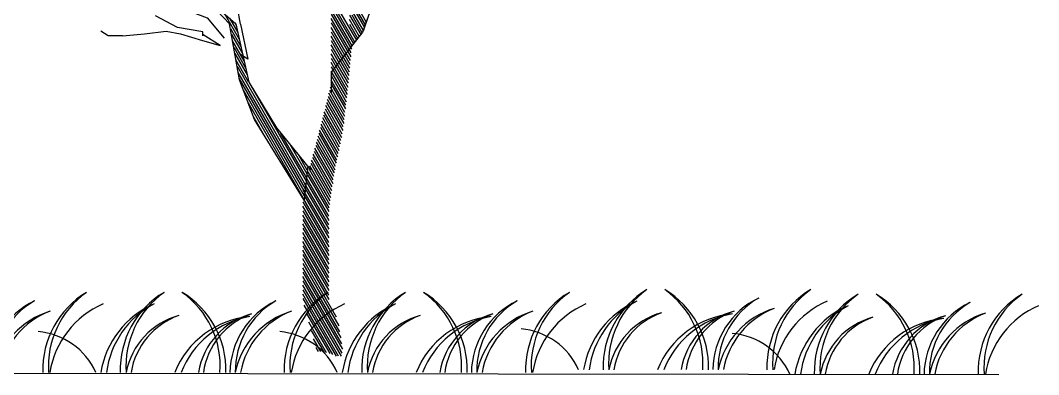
# Model space of a CAD drawing. Header units: millimetres. Extents: x 3633 to 4629, y 3430 to 3787.
# Drawn here: x 4612.51 to 4626.65, y 3463.25 to 3468.18 of the extents above; entities that cross this region are included whole.
import ezdxf

# ---------------------------------------------------------------- set-up
doc = ezdxf.new("R2010")
doc.units = ezdxf.units.MM

# ---------------------------------------------------------------- blocks, each defined once
blk = doc.blocks.new('z_3')
at = {"color": 0}
for p, q in [((-846.15, 2480), (-334.15, 1594.5)), ((-364.65, 1158.7), (-124.55, 743.25))]:
    blk.add_line(p, q, dxfattribs=at)
for points in [[(1034.15, 7171.95), (1034.15, 6432.5), (769.9, 5693.05), (611.1, 5007.05), (611.1, 4267.6), (480.25, 3792.45), (189.3, 2974.25), (-101.65, 2604.55), (-101.65, 2419.05)], [(-941.45, 3050.45), (-996.1, 3363), (-1063.45, 3596.8), (-1119.35, 3977.95), (-1242.55, 4334.95), (-1421.7, 4524.25), (-1477.6, 4570), (-1543.7, 4603.05), (-1550.05, 4599.2), (-1618.65, 4686.9)], [(542.5, 4013.5), (194.35, 2984.4)], [(-811.85, 2164.95), (-951.6, 2534.65), (-1041.85, 3054.3), (-1326.4, 3354.1), (-983.4, 3054.3)], [(-101.65, 3304.55), (132.1, 2900.55)], [(-1536.05, 3237.25), (-1453.45, 3185.15), (-1250.2, 3108.9), (-1092.65, 2920.9)], [(118.15, 2884.05), (-101.65, 3263.9)], [(-101.65, 3223.25), (105.45, 2866.25)], [(214.7, 3042.85), (116.85, 3211.85)], [(127.05, 3234.7), (223.6, 3068.25)], [(-1290.85, 2941.2), (-1290.85, 2979.35), (-1523.35, 3017.45), (-1727.9, 3125.45)], [(-951.6, 2906.9), (-1090.1, 3147.05)], [(91.45, 2849.75), (-101.65, 3182.6)], [(-101.65, 3141.95), (85.1, 2819.25)], [(67.3, 3134.35), (172.75, 2952.65)], [(185.5, 2970.45), (91.45, 3134.35)], [(196.9, 2992.05), (95.25, 3167.35)], [(106.7, 3190.25), (205.8, 3017.45)], [(-1043.1, 3106.4), (-965.6, 2972.95)], [(-979.55, 3037.75), (-994.8, 3064.45)], [(-983.4, 3054.3), (-865.25, 2513.05), (-608.6, 2090), (-292.25, 1698.65)], [(-941.45, 3050.45), (-874.1, 2726.5), (-941.45, 2769.7)], [(82.55, 2783.65), (-101.65, 3101.3)], [(-101.65, 3060.65), (78.75, 2748.1)], [(76.2, 2713.8), (-101.65, 3020)], [(66.05, 3096.2), (158.8, 2936.15)], [(144.8, 2918.35), (71.15, 3046.65)], [(-2035.35, 2941.2), (-2166.25, 2941.2), (-2234.85, 2985.65)], [(-2035.35, 2941.2), (-1829.55, 2960.25), (-1630.1, 2985.65), (-1497.95, 2960.25), (-1292.1, 2898), (-1129.5, 2853.55)], [(-1129.5, 2853.55), (-1287.05, 2951.4)], [(-1034.2, 3011.1), (-937.65, 2842.1)], [(-1024.05, 2952.65), (-922.4, 2777.3)], [(-101.65, 2979.35), (72.4, 2678.2)], [(69.85, 2642.65), (-101.65, 2938.65)], [(-908.45, 2711.25), (-1013.9, 2894.2)], [(-1003.7, 2835.75), (-894.45, 2646.45)], [(-101.65, 2898), (66.05, 2608.35)], [(63.5, 2572.75), (-101.65, 2857.35)], [(-993.55, 2777.3), (-880.45, 2580.4)], [(-101.65, 2816.7), (59.7, 2537.2)], [(57.15, 2502.9), (-101.65, 2776.05)], [(-101.65, 2735.4), (53.35, 2467.3)], [(-866.5, 2515.6), (-983.4, 2718.85)], [(-973.2, 2660.45), (-337.95, 1558.9)], [(50.8, 2433), (-101.65, 2694.75)], [(-101.65, 2654.1), (47, 2398.7)], [(-340.5, 1524.6), (-963.05, 2602)], [(41.9, 2365.7), (-101.65, 2613.4)], [(-101.65, 2572.75), (38.1, 2331.35)], [(-952.9, 2543.55), (-344.3, 1490.3)], [(25.4, 2231), (-109.3, 2464.75)], [(-102.95, 2494), (30.45, 2265.3)], [(34.3, 2298.35), (-101.65, 2532.1)], [(-348.15, 1456), (-914.8, 2436.8)], [(-130.9, 2379.65), (13.95, 2130.65)], [(17.75, 2163.65), (-123.25, 2408.85)], [(-116.9, 2436.8), (21.6, 2197.95)], [(-870.3, 2319.95), (-351.95, 1421.7)], [(-158.85, 2266.6), (-5.1, 2001.05)], [(0, 2031.55), (-152.5, 2294.55)], [(-144.85, 2323.75), (5.05, 2063.3)], [(8.9, 2097.6), (-137.25, 2351.7)], [(-696.25, 1976.9), (-825.85, 2203.05)], [(-24.15, 1910.85), (-180.45, 2181.45)], [(-172.8, 2209.4), (-17.8, 1941.35)], [(-11.45, 1970.55), (-166.45, 2238.65)], [(-320.2, 1731.7), (-320.2, 1732.95), (-318.9, 1736.8), (-351.95, 1420.4), (-811.85, 2164.95)], [(-202.05, 2096.35), (-41.95, 1820.65)], [(-35.6, 1851.1), (-194.4, 2124.3)], [(-186.8, 2153.5), (-30.5, 1880.35)], [(-330.35, 1628.8), (-566.65, 2037.9)], [(-230, 1983.25), (-67.35, 1699.95)], [(-61, 1730.45), (-222.35, 2011.2)], [(-216, 2039.15), (-54.65, 1760.9)], [(-48.3, 1790.15), (-208.4, 2068.4)], [(-484.1, 1936.25), (-326.55, 1663.1)], [(-83.85, 1607.2), (-252.85, 1900.65)], [(-245.2, 1927.35), (-78.8, 1640.2)], [(-72.45, 1670.7), (-237.6, 1955.3)], [(-322.7, 1697.4), (-402.75, 1834.6)], [(-275.7, 1818.1), (-97.85, 1509.35)], [(-92.75, 1542.4), (-268.1, 1844.75)], [(-260.45, 1872.7), (-87.7, 1574.15)], [(-306.2, 1707.55), (-116.9, 1379.75)], [(-111.8, 1412.8), (-298.6, 1735.5)], [(-290.95, 1762.2), (-106.75, 1444.55)], [(-101.65, 1477.6), (-283.35, 1790.15)], [(-124.55, 1271.75), (-329.1, 1624.95)], [(-321.45, 1652.9), (-124.55, 1312.45)], [(-120.7, 1348), (-313.85, 1680.9)], [(-124.55, 1109.15), (-359.55, 1515.7)], [(-351.95, 1542.4), (-124.55, 1149.8)], [(-124.55, 1190.45), (-344.3, 1570.35)], [(-336.7, 1598.3), (-124.55, 1231.1)], [(-364.65, 1483.95), (-124.55, 1068.5)], [(-124.55, 1027.85), (-364.65, 1443.3)], [(-364.65, 1402.65), (-124.55, 987.2)], [(-124.55, 946.55), (-364.65, 1362)], [(-364.65, 1321.3), (-124.55, 905.85)], [(-124.55, 865.2), (-364.65, 1280.65)], [(-364.65, 1240), (-124.55, 824.55)], [(-124.55, 783.9), (-364.65, 1199.35)], [(-124.55, 702.6), (-364.65, 1118.05)], [(-364.65, 1077.4), (-124.55, 661.95)], [(-124.55, 621.3), (-364.65, 1036.75)], [(-364.65, 996.1), (-124.55, 580.6)], [(-124.55, 539.95), (-364.65, 955.4)], [(-364.65, 914.75), (-124.55, 499.3)], [(-52.1, 334.15), (-364.65, 874.1)], [(-364.65, 833.45), (-30.5, 255.35)], [(-21.6, 198.2), (-364.65, 792.8)], [(-364.65, 752.15), (-12.7, 142.3)], [(-2.55, 86.4), (-364.65, 711.5)], [(-364.65, 670.85), (2.5, 36.85)], [(0, 0), (-364.65, 630.15)], [(-364.65, 589.5), (-8.9, -25.4)], [(-33.05, -25.4), (-364.65, 548.85)], [(-364.65, 508.2), (-55.9, -25.4)], [(-86.4, -12.7), (-351.95, 445.95)], [(-330.35, 367.2), (-115.65, -2.55)], [(-143.6, 3.8), (-308.75, 289.7)], [(-287.15, 210.9), (-167.7, 6.35)], [(-196.95, 15.25), (-265.55, 133.4)], [(-243.95, 54.65), (-221.1, 15.25)]]:
    blk.add_lwpolyline(points, dxfattribs=at)

msp = doc.modelspace()

# ---------------------------------------------------------------- linework, layer by layer
at = {"color": 0}
msp.add_line((4605.953, 3463.285), (4626.1, 3463.254), dxfattribs=at)
for centre, radius, start, end in [((4621.857, 3463.361), 1.253, 120.9153, 181.7436), ((4621.935, 3463.412), 1.253, 125.1975, 184.082), ((4620.817, 3463.361), 1.253, 358.2564, 59.0847), ((4620.739, 3463.412), 1.253, 355.918, 54.8025), ((4624.133, 3463.361), 1.253, 120.9153, 181.7436), ((4624.211, 3463.412), 1.253, 125.1975, 184.082), ((4613.198, 3463.264), 1.128, 115.7068, 178.9593), ((4613.272, 3463.304), 1.128, 119.989, 180.9593), ((4614.075, 3463.323), 1.253, 120.9153, 181.7436), ((4614.154, 3463.374), 1.253, 125.1975, 184.082), ((4615.152, 3463.323), 1.253, 120.9153, 181.7436), ((4615.231, 3463.374), 1.253, 125.1975, 184.082), ((4614.113, 3463.323), 1.253, 358.2564, 59.0847), ((4614.034, 3463.374), 1.253, 355.918, 54.8025), ((4616.55, 3463.264), 1.128, 115.7068, 178.9593), ((4616.625, 3463.304), 1.128, 119.989, 180.9593), ((4617.428, 3463.323), 1.253, 120.9153, 181.7436), ((4617.507, 3463.374), 1.253, 125.1975, 184.082), ((4618.505, 3463.323), 1.253, 120.9153, 181.7436), ((4618.583, 3463.374), 1.253, 125.1975, 184.082), ((4617.465, 3463.323), 1.253, 358.2564, 59.0847), ((4617.387, 3463.374), 1.253, 355.918, 54.8025), ((4619.903, 3463.264), 1.128, 115.7068, 178.9593), ((4619.977, 3463.304), 1.128, 119.989, 180.9593), ((4620.781, 3463.323), 1.253, 120.9153, 181.7436), ((4620.859, 3463.374), 1.253, 125.1975, 184.082), ((4621.572, 3463.126), 1.253, 113.3716, 170.93), ((4621.656, 3463.166), 1.253, 117.6539, 172.7928), ((4623.255, 3463.303), 1.128, 115.7068, 178.9593), ((4623.329, 3463.342), 1.128, 119.989, 180.9593), ((4624.216, 3463.126), 1.253, 113.3716, 170.93), ((4624.791, 3463.298), 1.253, 120.9153, 181.7436), ((4624.87, 3463.349), 1.253, 125.1975, 184.082), ((4623.752, 3463.298), 1.253, 358.2564, 59.0847), ((4623.674, 3463.349), 1.253, 355.918, 54.8025), ((4627.067, 3463.298), 1.253, 120.9153, 181.7436), ((4627.146, 3463.349), 1.253, 125.1975, 184.082), ((4613.249, 3463.055), 1.128, 106.7576, 168.2484), ((4613.328, 3463.083), 1.128, 111.0398, 169.6613), ((4614.159, 3463.087), 1.253, 113.3716, 170.93), ((4614.867, 3463.087), 1.253, 113.3716, 170.93), ((4614.952, 3463.128), 1.253, 117.6539, 172.7928), ((4616.601, 3463.055), 1.128, 106.7576, 168.2484), ((4616.681, 3463.083), 1.128, 111.0398, 169.6613), ((4617.512, 3463.087), 1.253, 113.3716, 170.93), ((4618.22, 3463.087), 1.253, 113.3716, 170.93), ((4618.304, 3463.128), 1.253, 117.6539, 172.7928), ((4619.954, 3463.055), 1.128, 106.7576, 168.2484), ((4620.034, 3463.083), 1.128, 111.0398, 169.6613), ((4620.864, 3463.087), 1.253, 113.3716, 170.93), ((4622.696, 3463.151), 1.023, 105.3788, 170.2977), ((4622.769, 3463.174), 1.023, 109.661, 171.6027), ((4623.306, 3463.093), 1.128, 106.7576, 168.2484), ((4623.386, 3463.121), 1.128, 111.0398, 169.6613), ((4624.506, 3463.062), 1.253, 113.3716, 170.93), ((4624.591, 3463.102), 1.253, 117.6539, 172.7928), ((4626.19, 3463.239), 1.128, 115.7068, 178.9593), ((4626.264, 3463.279), 1.128, 119.989, 180.9593), ((4627.151, 3463.062), 1.253, 113.3716, 170.93), ((4614.985, 3463.09), 1.023, 105.3788, 169.0232), ((4615.057, 3463.113), 1.023, 109.661, 170.3333), ((4615.816, 3462.814), 1.253, 95.3506, 157.9162), ((4615.909, 3462.826), 1.253, 99.6328, 158.5173), ((4615.992, 3463.113), 1.023, 105.3788, 170.2977), ((4616.065, 3463.136), 1.023, 109.661, 171.6027), ((4618.337, 3463.09), 1.023, 105.3788, 169.0232), ((4618.41, 3463.113), 1.023, 109.661, 170.3333), ((4619.169, 3462.814), 1.253, 95.3506, 157.9162), ((4619.262, 3462.826), 1.253, 99.6328, 158.5173), ((4619.344, 3463.113), 1.023, 105.3788, 170.2977), ((4619.417, 3463.136), 1.023, 109.661, 171.6027), ((4621.689, 3463.128), 1.023, 105.3788, 169.0232), ((4621.762, 3463.151), 1.023, 109.661, 170.3333), ((4622.521, 3462.852), 1.253, 95.3506, 157.9162), ((4622.614, 3462.864), 1.253, 99.6328, 158.5173), ((4624.624, 3463.065), 1.023, 105.3788, 169.0232), ((4624.697, 3463.088), 1.023, 109.661, 170.3333), ((4625.455, 3462.789), 1.253, 95.3506, 157.9162), ((4625.548, 3462.801), 1.253, 99.6328, 158.5173), ((4625.631, 3463.087), 1.023, 105.3788, 170.2977), ((4625.704, 3463.11), 1.023, 109.661, 171.6027), ((4626.241, 3463.03), 1.128, 106.7576, 168.2484), ((4626.32, 3463.057), 1.128, 111.0398, 169.6613), ((4612.677, 3462.889), 0.967, 24.1831, 85.0409), ((4616.03, 3462.889), 0.967, 24.1831, 85.0409), ((4619.382, 3462.927), 0.967, 24.1831, 85.0409), ((4622.316, 3462.864), 0.967, 24.1831, 85.0409)]:
    msp.add_arc(centre, radius, start, end, dxfattribs=at)

# ---------------------------------------------------------------- block references
at = {"color": 0, "xscale": 0.0015, "yscale": 0.0015, "zscale": 0.0015}
msp.add_blockref('z_3', (4616.981, 3463.551), dxfattribs=at)

doc.saveas('drawing.dxf')
